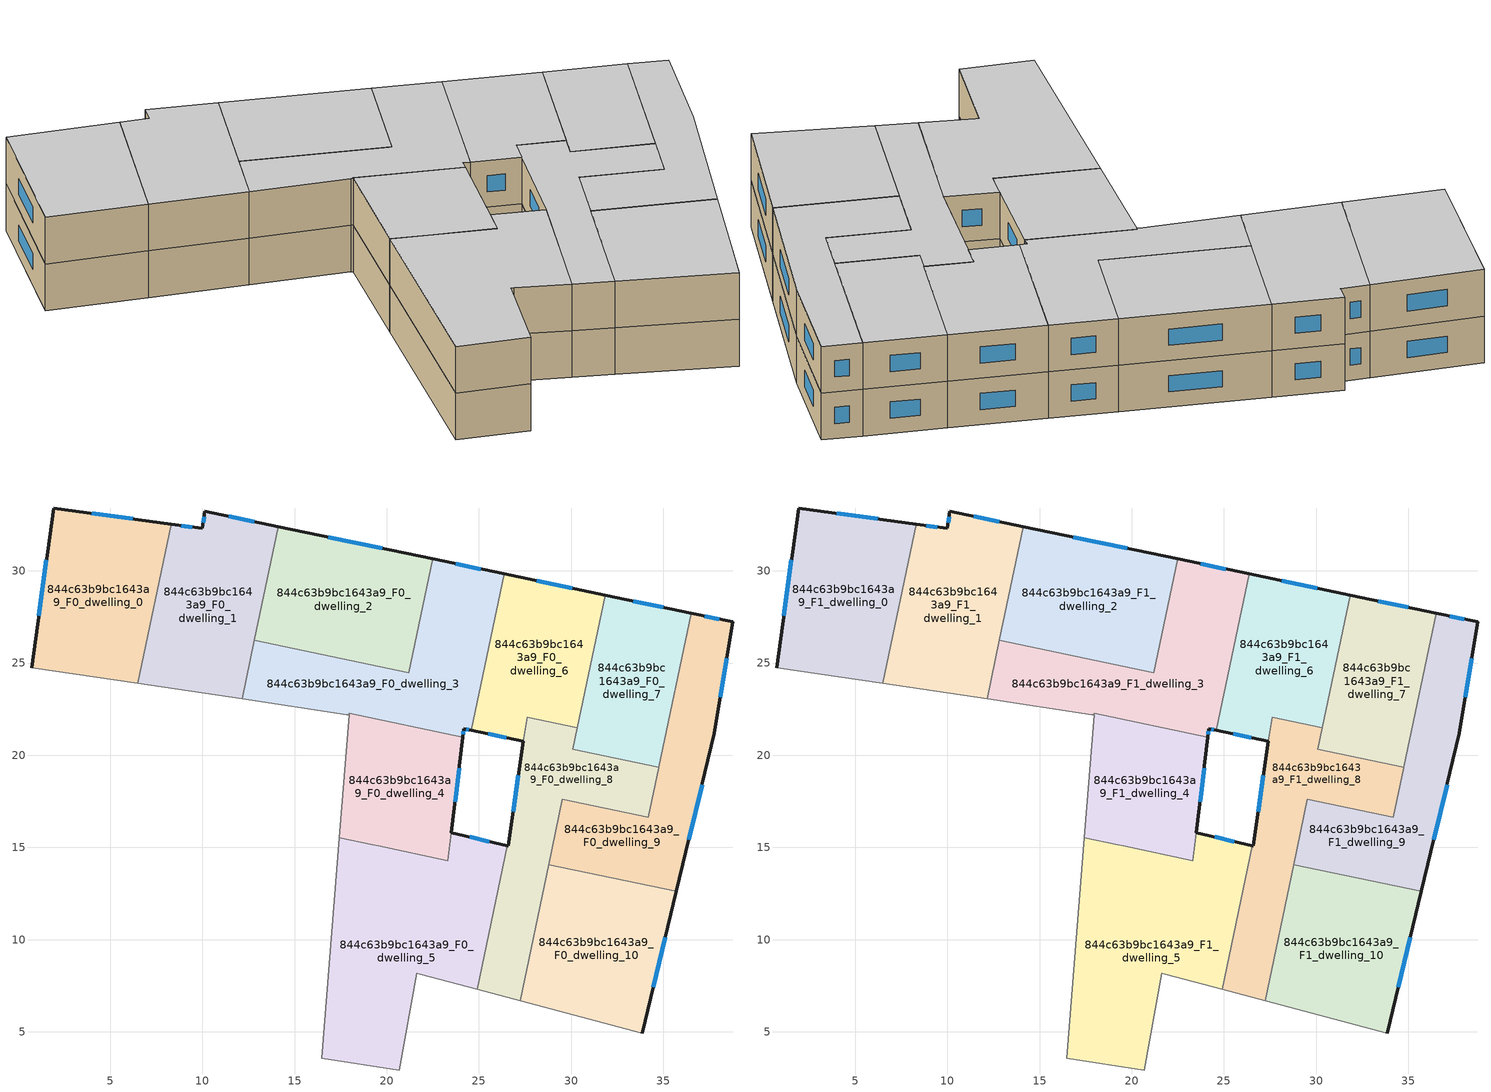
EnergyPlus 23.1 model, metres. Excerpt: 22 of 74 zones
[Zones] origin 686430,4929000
844c63b9bc1643a9_F0_dwelling_0
 floor ground (EU_floor_Construction): 8.31,32.53 6.5,23.89 0.74,24.75 1.93,33.41 z0
 wall outside (EU_wall_Construction): 8.31,32.53 1.93,33.41 0.74,24.75 z0:3
 wall to 844c63b9bc1643a9_F0_dwelling_1 (EU_wall_Construction): 6.5,23.89 8.31,32.53 z0:3
 wall adiabatic (EU_wall_Construction): 0.74,24.75 6.5,23.89 z0:3
 window (EU_Window_Construction): 1.54,30.59 1.12,27.57 / 6.24,32.82 4,33.12 z0.98:2.02
844c63b9bc1643a9_F0_dwelling_1
 floor ground (EU_floor_Construction): 14.12,32.4 12.16,23.05 6.5,23.89 8.31,32.53 10.01,32.3 10.14,33.24 z0
 wall outside (EU_wall_Construction): 14.12,32.4 10.14,33.24 10.01,32.3 8.31,32.53 z0:3
 wall adiabatic (EU_wall_Construction): 6.5,23.89 12.16,23.05 z0:3
 wall to 844c63b9bc1643a9_F0_dwelling_2 (EU_wall_Construction): 12.83,26.24 14.12,32.4 z0:3
 wall to 844c63b9bc1643a9_F0_dwelling_3 (EU_wall_Construction): 12.16,23.05 12.83,26.24 z0:3
 window (EU_Window_Construction): 10.1,32.93 10.05,32.61 / 12.83,32.68 11.43,32.97 / 9.46,32.38 8.86,32.46 z0.98:2.02
844c63b9bc1643a9_F0_dwelling_10
 floor ground (EU_floor_Construction): 35.71,12.62 33.86,4.93 27.23,6.69 28.78,14.07 z0
 wall outside (EU_wall_Construction): 33.86,4.93 35.71,12.62 z0:3
 wall to 844c63b9bc1643a9_F0_dwelling_9 (EU_wall_Construction): 35.71,12.62 28.78,14.07 z0:3
 wall adiabatic (EU_wall_Construction): 27.23,6.69 33.86,4.93 z0:3
 wall to 844c63b9bc1643a9_F0_dwelling_8 (EU_wall_Construction): 28.78,14.07 27.23,6.69 z0:3
 window (EU_Window_Construction): 34.46,7.43 35.11,10.12 z0.98:2.02
844c63b9bc1643a9_F0_dwelling_2
 floor ground (EU_floor_Construction): 22.49,30.65 21.2,24.49 12.83,26.24 14.12,32.4 z0
 wall outside (EU_wall_Construction): 22.49,30.65 14.12,32.4 z0:3
 wall to 844c63b9bc1643a9_F0_dwelling_3 (EU_wall_Construction): 12.83,26.24 21.2,24.49 22.49,30.65 z0:3
 window (EU_Window_Construction): 19.77,31.22 16.84,31.83 z0.98:2.02
844c63b9bc1643a9_F0_dwelling_3
 floor ground (EU_floor_Construction): 26.36,29.83 24.58,21.36 24.18,21.44 24.12,20.98 17.97,22.27 17.97,22.19 17.84,22.21 12.16,23.05 12.83,26.24 21.2,24.49 22.49,30.65 z0
 wall outside (EU_wall_Construction): 26.36,29.83 22.49,30.65 / 24.12,20.98 24.18,21.44 24.58,21.36 z0:3
 wall to 844c63b9bc1643a9_F0_dwelling_6 (EU_wall_Construction): 24.58,21.36 26.36,29.83 z0:3
 wall to 844c63b9bc1643a9_F0_dwelling_4 (EU_wall_Construction): 17.97,22.19 17.97,22.27 / 17.98,22.27 24.12,20.98 z0:3
 wall adiabatic (EU_wall_Construction): 12.16,23.05 17.84,22.21 17.97,22.19 z0:3
 window (EU_Window_Construction): 25.1,30.1 23.75,30.38 / 24.31,21.41 24.45,21.38 / 24.14,21.13 24.16,21.29 z0.98:2.02
844c63b9bc1643a9_F0_dwelling_4
 floor ground (EU_floor_Construction): 24.12,20.98 23.51,15.8 23.32,14.29 19.54,15.09 19.24,15.15 17.43,15.53 17.97,22.18 17.97,22.27 z0
 wall outside (EU_wall_Construction): 23.51,15.8 24.12,20.98 z0:3
 wall to 844c63b9bc1643a9_F0_dwelling_5 (EU_wall_Construction): 17.43,15.53 19.24,15.15 19.54,15.09 23.32,14.29 23.5,15.8 z0:3
 wall adiabatic (EU_wall_Construction): 17.97,22.18 17.43,15.53 z0:3
 window (EU_Window_Construction): 23.71,17.49 23.92,19.3 z0.98:2.02
844c63b9bc1643a9_F0_dwelling_5
 floor ground (EU_floor_Construction): 26.54,15.09 24.9,7.3 21.81,8.12 21.63,8.17 20.68,2.93 16.48,3.57 17.44,15.53 19.24,15.15 19.54,15.09 23.32,14.29 23.51,15.8 z0
 wall outside (EU_wall_Construction): 26.54,15.09 23.51,15.8 z0:3
 wall adiabatic (EU_wall_Construction): 17.44,15.53 16.48,3.57 20.68,2.93 21.63,8.17 21.81,8.12 24.9,7.3 z0:3
 wall to 844c63b9bc1643a9_F0_dwelling_8 (EU_wall_Construction): 24.9,7.3 26.54,15.09 z0:3
 window (EU_Window_Construction): 25.55,15.32 24.49,15.57 z0.98:2.02
844c63b9bc1643a9_F0_dwelling_6
 floor ground (EU_floor_Construction): 31.85,28.68 30.34,21.5 27.61,22.07 27.42,20.76 24.58,21.36 26.36,29.83 z0
 wall outside (EU_wall_Construction): 31.85,28.68 26.36,29.83 / 24.58,21.36 27.42,20.76 z0:3
 wall to 844c63b9bc1643a9_F0_dwelling_8 (EU_wall_Construction): 27.42,20.76 27.61,22.07 30.34,21.5 z0:3
 wall to 844c63b9bc1643a9_F0_dwelling_7 (EU_wall_Construction): 30.34,21.5 31.85,28.68 z0:3
 window (EU_Window_Construction): 30.06,29.06 28.15,29.46 / 25.51,21.16 26.5,20.95 z0.98:2.02
844c63b9bc1643a9_F0_dwelling_7
 floor ground (EU_floor_Construction): 36.51,27.71 34.75,19.34 30.1,20.32 30.34,21.5 31.85,28.68 z0
 wall outside (EU_wall_Construction): 36.51,27.71 31.85,28.68 z0:3
 wall to 844c63b9bc1643a9_F0_dwelling_8 (EU_wall_Construction): 30.34,21.5 30.1,20.32 34.75,19.34 z0:3
 wall to 844c63b9bc1643a9_F0_dwelling_9 (EU_wall_Construction): 34.75,19.34 36.51,27.71 z0:3
 window (EU_Window_Construction): 34.99,28.02 33.36,28.37 z0.98:2.02
844c63b9bc1643a9_F0_dwelling_8
 floor ground (EU_floor_Construction): 34.75,19.34 34.19,16.64 29.53,17.62 27.23,6.69 24.9,7.3 26.54,15.09 26.59,15.08 27.61,22.07 30.34,21.5 30.1,20.32 z0
 wall outside (EU_wall_Construction): 27.42,20.75 26.59,15.08 26.54,15.09 z0:3
 wall to 844c63b9bc1643a9_F0_dwelling_9 (EU_wall_Construction): 28.78,14.07 29.53,17.62 34.19,16.64 34.75,19.34 z0:3
 wall adiabatic (EU_wall_Construction): 24.9,7.3 27.23,6.69 z0:3
 window (EU_Window_Construction): 27.15,18.91 26.86,16.93 z0.98:2.02
844c63b9bc1643a9_F0_dwelling_9
 floor ground (EU_floor_Construction): 38.78,27.23 37.78,21.19 35.71,12.62 28.78,14.07 29.53,17.62 34.19,16.64 36.51,27.71 z0
 wall outside (EU_wall_Construction): 35.71,12.62 37.78,21.19 38.78,27.23 36.51,27.71 z0:3
 window (EU_Window_Construction): 38.04,27.38 37.25,27.55 / 38.1,23.15 38.45,25.26 / 36.38,15.41 37.11,18.4 z0.98:2.02
844c63b9bc1643a9_F1_dwelling_0
 floor to 844c63b9bc1643a9_F0_dwelling_0 (EU_floor_Construction): 8.31,32.53 6.5,23.89 0.74,24.75 1.93,33.41 z3
 wall outside (EU_wall_Construction): 8.31,32.53 1.93,33.41 0.74,24.75 z3:6
 wall to 844c63b9bc1643a9_F1_dwelling_1 (EU_wall_Construction): 6.5,23.89 8.31,32.53 z3:6
 wall adiabatic (EU_wall_Construction): 0.74,24.75 6.5,23.89 z3:6
 window (EU_Window_Construction): 1.54,30.59 1.12,27.57 / 6.24,32.82 4,33.12 z3.98:5.02
 ceiling to 844c63b9bc1643a9_F2_dwelling_0 (EU_floor_Construction): 6.5,23.89 8.31,32.53 1.93,33.41 0.74,24.75 z6
844c63b9bc1643a9_F1_dwelling_1
 floor to 844c63b9bc1643a9_F0_dwelling_1 (EU_floor_Construction): 14.12,32.4 12.16,23.05 6.5,23.89 8.31,32.53 10.01,32.3 10.14,33.24 z3
 wall outside (EU_wall_Construction): 14.12,32.4 10.14,33.24 10.01,32.3 8.31,32.53 z3:6
 wall adiabatic (EU_wall_Construction): 6.5,23.89 12.16,23.05 z3:6
 wall to 844c63b9bc1643a9_F1_dwelling_2 (EU_wall_Construction): 12.83,26.24 14.12,32.4 z3:6
 wall to 844c63b9bc1643a9_F1_dwelling_3 (EU_wall_Construction): 12.16,23.05 12.83,26.24 z3:6
 window (EU_Window_Construction): 10.1,32.93 10.05,32.61 / 12.83,32.68 11.43,32.97 / 9.46,32.38 8.86,32.46 z3.98:5.02
 ceiling to 844c63b9bc1643a9_F2_dwelling_1 (EU_floor_Construction): 12.16,23.05 14.12,32.4 10.14,33.24 10.01,32.3 8.31,32.53 6.5,23.89 z6
844c63b9bc1643a9_F1_dwelling_10
 floor to 844c63b9bc1643a9_F0_dwelling_10 (EU_floor_Construction): 35.71,12.62 33.86,4.93 27.23,6.69 28.78,14.07 z3
 wall outside (EU_wall_Construction): 33.86,4.93 35.71,12.62 z3:6
 wall to 844c63b9bc1643a9_F1_dwelling_9 (EU_wall_Construction): 35.71,12.62 28.78,14.07 z3:6
 wall adiabatic (EU_wall_Construction): 27.23,6.69 33.86,4.93 z3:6
 wall to 844c63b9bc1643a9_F1_dwelling_8 (EU_wall_Construction): 28.78,14.07 27.23,6.69 z3:6
 window (EU_Window_Construction): 34.46,7.43 35.11,10.12 z3.98:5.02
 ceiling to 844c63b9bc1643a9_F2_dwelling_10 (EU_floor_Construction): 33.86,4.93 35.71,12.62 28.78,14.07 27.23,6.69 z6
844c63b9bc1643a9_F1_dwelling_2
 floor to 844c63b9bc1643a9_F0_dwelling_2 (EU_floor_Construction): 22.49,30.65 21.2,24.49 12.83,26.24 14.12,32.4 z3
 wall outside (EU_wall_Construction): 22.49,30.65 14.12,32.4 z3:6
 wall to 844c63b9bc1643a9_F1_dwelling_3 (EU_wall_Construction): 12.83,26.24 21.2,24.49 22.49,30.65 z3:6
 window (EU_Window_Construction): 19.77,31.22 16.84,31.83 z3.98:5.02
 ceiling to 844c63b9bc1643a9_F2_dwelling_2 (EU_floor_Construction): 21.2,24.49 22.49,30.65 14.12,32.4 12.83,26.24 z6
844c63b9bc1643a9_F1_dwelling_3
 floor to 844c63b9bc1643a9_F0_dwelling_3 (EU_floor_Construction): 26.36,29.83 24.58,21.36 24.18,21.44 24.12,20.98 17.97,22.27 17.97,22.19 17.84,22.21 12.16,23.05 12.83,26.24 21.2,24.49 22.49,30.65 z3
 wall outside (EU_wall_Construction): 26.36,29.83 22.49,30.65 / 24.12,20.98 24.18,21.44 24.58,21.36 z3:6
 wall to 844c63b9bc1643a9_F1_dwelling_6 (EU_wall_Construction): 24.58,21.36 26.36,29.83 z3:6
 wall to 844c63b9bc1643a9_F1_dwelling_4 (EU_wall_Construction): 17.97,22.19 17.97,22.27 / 17.98,22.27 24.12,20.98 z3:6
 wall adiabatic (EU_wall_Construction): 12.16,23.05 17.84,22.21 17.97,22.19 z3:6
 window (EU_Window_Construction): 25.1,30.1 23.75,30.38 / 24.31,21.41 24.45,21.38 / 24.14,21.13 24.16,21.29 z3.98:5.02
 ceiling to 844c63b9bc1643a9_F2_dwelling_3 (EU_floor_Construction): 24.58,21.36 26.36,29.83 22.49,30.65 21.2,24.49 12.83,26.24 12.16,23.05 17.84,22.21 17.97,22.19 17.97,22.27 24.12,20.98 24.18,21.44 z6
844c63b9bc1643a9_F1_dwelling_4
 floor to 844c63b9bc1643a9_F0_dwelling_4 (EU_floor_Construction): 24.12,20.98 23.32,14.29 19.54,15.09 19.24,15.15 17.43,15.53 17.97,22.19 17.98,22.27 z3
 wall outside (EU_wall_Construction): 23.51,15.8 24.12,20.98 z3:6
 wall to 844c63b9bc1643a9_F1_dwelling_5 (EU_wall_Construction): 17.43,15.53 19.24,15.15 19.54,15.09 23.32,14.29 23.5,15.8 z3:6
 wall adiabatic (EU_wall_Construction): 17.97,22.18 17.43,15.53 z3:6
 window (EU_Window_Construction): 23.71,17.49 23.92,19.3 z3.98:5.02
 ceiling to 844c63b9bc1643a9_F2_dwelling_4 (EU_floor_Construction): 23.32,14.29 24.12,20.98 17.98,22.27 17.97,22.19 17.43,15.53 19.24,15.15 19.54,15.09 z6
844c63b9bc1643a9_F1_dwelling_5
 floor to 844c63b9bc1643a9_F0_dwelling_5 (EU_floor_Construction): 26.54,15.09 24.9,7.3 21.81,8.12 21.63,8.17 20.68,2.93 16.48,3.57 17.44,15.53 19.24,15.15 19.54,15.09 23.32,14.29 23.51,15.8 z3
 wall outside (EU_wall_Construction): 26.54,15.09 23.51,15.8 z3:6
 wall adiabatic (EU_wall_Construction): 17.44,15.53 16.48,3.57 20.68,2.93 21.63,8.17 21.81,8.12 24.9,7.3 z3:6
 wall to 844c63b9bc1643a9_F1_dwelling_8 (EU_wall_Construction): 24.9,7.3 26.54,15.09 z3:6
 window (EU_Window_Construction): 25.55,15.32 24.49,15.57 z3.98:5.02
 ceiling to 844c63b9bc1643a9_F2_dwelling_5 (EU_floor_Construction): 24.9,7.3 26.54,15.09 23.51,15.8 23.32,14.29 19.54,15.09 19.24,15.15 17.44,15.53 16.48,3.57 20.68,2.93 21.63,8.17 21.81,8.12 z6
844c63b9bc1643a9_F1_dwelling_6
 floor to 844c63b9bc1643a9_F0_dwelling_6 (EU_floor_Construction): 31.85,28.68 30.34,21.5 27.61,22.07 27.42,20.76 24.58,21.36 26.36,29.83 z3
 wall outside (EU_wall_Construction): 31.85,28.68 26.36,29.83 / 24.58,21.36 27.42,20.76 z3:6
 wall to 844c63b9bc1643a9_F1_dwelling_8 (EU_wall_Construction): 27.42,20.76 27.61,22.07 30.34,21.5 z3:6
 wall to 844c63b9bc1643a9_F1_dwelling_7 (EU_wall_Construction): 30.34,21.5 31.85,28.68 z3:6
 window (EU_Window_Construction): 30.06,29.06 28.15,29.46 / 25.51,21.16 26.5,20.95 z3.98:5.02
 ceiling to 844c63b9bc1643a9_F2_dwelling_6 (EU_floor_Construction): 30.34,21.5 31.85,28.68 26.36,29.83 24.58,21.36 27.42,20.76 27.61,22.07 z6
844c63b9bc1643a9_F1_dwelling_7
 floor to 844c63b9bc1643a9_F0_dwelling_7 (EU_floor_Construction): 36.51,27.71 34.75,19.34 30.1,20.32 30.34,21.5 31.85,28.68 z3
 wall outside (EU_wall_Construction): 36.51,27.71 31.85,28.68 z3:6
 wall to 844c63b9bc1643a9_F1_dwelling_8 (EU_wall_Construction): 30.34,21.5 30.1,20.32 34.75,19.34 z3:6
 wall to 844c63b9bc1643a9_F1_dwelling_9 (EU_wall_Construction): 34.75,19.34 36.51,27.71 z3:6
 window (EU_Window_Construction): 34.99,28.02 33.36,28.37 z3.98:5.02
 ceiling to 844c63b9bc1643a9_F2_dwelling_7 (EU_floor_Construction): 34.75,19.34 36.51,27.71 31.85,28.68 30.34,21.5 30.1,20.32 z6
844c63b9bc1643a9_F1_dwelling_8
 floor to 844c63b9bc1643a9_F0_dwelling_8 (EU_floor_Construction): 34.75,19.34 34.19,16.64 29.53,17.62 27.23,6.69 24.9,7.3 26.54,15.09 26.59,15.08 27.42,20.76 27.61,22.07 30.34,21.49 30.1,20.32 z3
 wall outside (EU_wall_Construction): 27.42,20.75 26.59,15.08 26.54,15.09 z3:6
 wall to 844c63b9bc1643a9_F1_dwelling_9 (EU_wall_Construction): 28.78,14.07 29.53,17.62 34.19,16.64 34.75,19.34 z3:6
 wall adiabatic (EU_wall_Construction): 24.9,7.3 27.23,6.69 z3:6
 window (EU_Window_Construction): 27.15,18.91 26.86,16.93 z3.98:5.02
 ceiling to 844c63b9bc1643a9_F2_dwelling_8 (EU_floor_Construction): 27.23,6.69 29.53,17.62 34.19,16.64 34.75,19.34 30.1,20.32 30.34,21.5 27.61,22.07 27.42,20.75 26.59,15.08 26.54,15.09 24.9,7.3 z6
844c63b9bc1643a9_F1_dwelling_9
 floor to 844c63b9bc1643a9_F0_dwelling_9 (EU_floor_Construction): 38.78,27.23 37.78,21.19 35.71,12.62 28.78,14.07 29.53,17.62 34.19,16.64 36.51,27.71 z3
 wall outside (EU_wall_Construction): 35.71,12.62 37.78,21.19 38.78,27.23 36.51,27.71 z3:6
 window (EU_Window_Construction): 38.04,27.38 37.25,27.55 / 38.1,23.15 38.45,25.26 / 36.38,15.41 37.11,18.4 z3.98:5.02
 ceiling to 844c63b9bc1643a9_F2_dwelling_9 (EU_floor_Construction): 35.71,12.62 37.78,21.19 38.78,27.23 36.51,27.71 34.19,16.64 29.53,17.62 28.78,14.07 z6
[Building]
EU S2 Campaign: North Axis=0; Terrain=City; Solar Distribution=FullExterior
[Site:Location]
Bologna: Latitude=44.5; Longitude=11.25; Time Zone=1; Elevation=37
[SizingPeriod:WeatherFileDays]
AnnualSizingPeriod: Begin Month=1; Begin Day of Month=1; End Month=12; End Day of Month=31; Day of Week for Start Day=Monday; Use Weather File Daylight Saving Period=No; Use Weather File Rain and Snow Indicators=No
[MATERIAL]
EU_InternalMass_Material: Roughness=MediumRough; Thickness=0.1; Conductivity=1; Density=1800; Specific Heat=900; Thermal Absorptance=0.9; Solar Absorptance=0.7; Visible Absorptance=0.7
[MATERIAL:NOMASS] Roughness=MediumRough; Thermal Absorptance=0.9; Solar Absorptance=0.7; Visible Absorptance=0.7
Name | Thermal Resistance
EU_wall_NoMass | 0.905828
EU_floor_NoMass | 0.67114
[WINDOWMATERIAL:SIMPLEGLAZINGSYSTEM]
EU_Window_SimpleGlazing: UFactor=4.52486; Solar Heat Gain Coefficient=0.85; Visible Transmittance=0.85
[CONSTRUCTION]
EU_wall_Construction: EU_wall_NoMass
EU_floor_Construction: EU_floor_NoMass
EU_Window_Construction: EU_Window_SimpleGlazing
EU_InternalMass_Construction: EU_InternalMass_Material
[ZONE] Type=1; Multiplier=1; Ceiling Height=autocalculate; Floor Area=autocalculate; Part of Total Floor Area=Yes
Name | Volume
844c63b9bc1643a9_F0_dwelling_0; 844c63b9bc1643a9_F1_dwelling_0 | 161.502
844c63b9bc1643a9_F0_dwelling_1; 844c63b9bc1643a9_F1_dwelling_1 | 161.514
844c63b9bc1643a9_F0_dwelling_10; 844c63b9bc1643a9_F1_dwelling_10 | 161.509
844c63b9bc1643a9_F0_dwelling_2; 844c63b9bc1643a9_F1_dwelling_2 | 161.512
844c63b9bc1643a9_F0_dwelling_3; 844c63b9bc1643a9_F1_dwelling_3 | 184.959
844c63b9bc1643a9_F0_dwelling_4 | 123.806
844c63b9bc1643a9_F1_dwelling_4 | 123.781
844c63b9bc1643a9_F0_dwelling_5; 844c63b9bc1643a9_F1_dwelling_5 | 251.881
844c63b9bc1643a9_F0_dwelling_6; 844c63b9bc1643a9_F1_dwelling_6 | 134.736
844c63b9bc1643a9_F0_dwelling_7; 844c63b9bc1643a9_F1_dwelling_7 | 122.133
844c63b9bc1643a9_F0_dwelling_8 | 151.54
844c63b9bc1643a9_F1_dwelling_8 | 151.551
844c63b9bc1643a9_F0_dwelling_9; 844c63b9bc1643a9_F1_dwelling_9 | 161.505
[INTERNALMASS] Construction=EU_InternalMass_Construction
Name | Zone or ZoneList | Surface Area
844c63b9bc1643a9_F0_dwelling_0_EU_InternalMass | 844c63b9bc1643a9_F0_dwelling_0 | 53.8338
844c63b9bc1643a9_F0_dwelling_1_EU_InternalMass | 844c63b9bc1643a9_F0_dwelling_1 | 53.838
844c63b9bc1643a9_F0_dwelling_2_EU_InternalMass | 844c63b9bc1643a9_F0_dwelling_2 | 53.8394
844c63b9bc1643a9_F0_dwelling_3_EU_InternalMass | 844c63b9bc1643a9_F0_dwelling_3 | 61.6538
844c63b9bc1643a9_F0_dwelling_4_EU_InternalMass | 844c63b9bc1643a9_F0_dwelling_4 | 41.2676
844c63b9bc1643a9_F0_dwelling_5_EU_InternalMass | 844c63b9bc1643a9_F0_dwelling_5 | 83.9571
844c63b9bc1643a9_F0_dwelling_6_EU_InternalMass | 844c63b9bc1643a9_F0_dwelling_6 | 44.9112
844c63b9bc1643a9_F0_dwelling_7_EU_InternalMass | 844c63b9bc1643a9_F0_dwelling_7 | 40.7075
844c63b9bc1643a9_F0_dwelling_8_EU_InternalMass | 844c63b9bc1643a9_F0_dwelling_8 | 50.5172
844c63b9bc1643a9_F0_dwelling_9_EU_InternalMass | 844c63b9bc1643a9_F0_dwelling_9 | 53.8388
844c63b9bc1643a9_F0_dwelling_10_EU_InternalMass | 844c63b9bc1643a9_F0_dwelling_10 | 53.8377
844c63b9bc1643a9_F1_dwelling_0_EU_InternalMass | 844c63b9bc1643a9_F1_dwelling_0 | 53.8338
844c63b9bc1643a9_F1_dwelling_1_EU_InternalMass | 844c63b9bc1643a9_F1_dwelling_1 | 53.838
844c63b9bc1643a9_F1_dwelling_2_EU_InternalMass | 844c63b9bc1643a9_F1_dwelling_2 | 53.8394
844c63b9bc1643a9_F1_dwelling_3_EU_InternalMass | 844c63b9bc1643a9_F1_dwelling_3 | 61.6538
844c63b9bc1643a9_F1_dwelling_4_EU_InternalMass | 844c63b9bc1643a9_F1_dwelling_4 | 41.2676
844c63b9bc1643a9_F1_dwelling_5_EU_InternalMass | 844c63b9bc1643a9_F1_dwelling_5 | 83.9571
844c63b9bc1643a9_F1_dwelling_6_EU_InternalMass | 844c63b9bc1643a9_F1_dwelling_6 | 44.9112
844c63b9bc1643a9_F1_dwelling_7_EU_InternalMass | 844c63b9bc1643a9_F1_dwelling_7 | 40.7075
844c63b9bc1643a9_F1_dwelling_8_EU_InternalMass | 844c63b9bc1643a9_F1_dwelling_8 | 50.5172
844c63b9bc1643a9_F1_dwelling_9_EU_InternalMass | 844c63b9bc1643a9_F1_dwelling_9 | 53.8388
844c63b9bc1643a9_F1_dwelling_10_EU_InternalMass | 844c63b9bc1643a9_F1_dwelling_10 | 53.8377
[OTHEREQUIPMENT] Fuel Type=Electricity; Design Level Calculation Method=Watts/Area; Power per Zone Floor Area=1; Fraction Latent=0; Fraction Radiant=0; Fraction Lost=0; Carbon Dioxide Generation Rate=0; EndUse Subcategory=EU_Step8_InternalGains
Name | Zone or ZoneList or Space or SpaceList | Schedule
EU_Step8_InternalGain_844c63b9bc1643a9_F0_dwelling_0_f000 | 844c63b9bc1643a9_F0_dwelling_0 | EU_Step8_GainSchedule_844c63b9bc1643a9_F0_dwelling_0_f000
EU_Step8_InternalGain_844c63b9bc1643a9_F0_dwelling_1_f000 | 844c63b9bc1643a9_F0_dwelling_1 | EU_Step8_GainSchedule_844c63b9bc1643a9_F0_dwelling_1_f000
EU_Step8_InternalGain_844c63b9bc1643a9_F0_dwelling_2_f000 | 844c63b9bc1643a9_F0_dwelling_2 | EU_Step8_GainSchedule_844c63b9bc1643a9_F0_dwelling_2_f000
EU_Step8_InternalGain_844c63b9bc1643a9_F0_dwelling_3_f000 | 844c63b9bc1643a9_F0_dwelling_3 | EU_Step8_GainSchedule_844c63b9bc1643a9_F0_dwelling_3_f000
EU_Step8_InternalGain_844c63b9bc1643a9_F0_dwelling_4_f000 | 844c63b9bc1643a9_F0_dwelling_4 | EU_Step8_GainSchedule_844c63b9bc1643a9_F0_dwelling_4_f000
EU_Step8_InternalGain_844c63b9bc1643a9_F0_dwelling_5_f000 | 844c63b9bc1643a9_F0_dwelling_5 | EU_Step8_GainSchedule_844c63b9bc1643a9_F0_dwelling_5_f000
EU_Step8_InternalGain_844c63b9bc1643a9_F0_dwelling_6_f000 | 844c63b9bc1643a9_F0_dwelling_6 | EU_Step8_GainSchedule_844c63b9bc1643a9_F0_dwelling_6_f000
EU_Step8_InternalGain_844c63b9bc1643a9_F0_dwelling_7_f000 | 844c63b9bc1643a9_F0_dwelling_7 | EU_Step8_GainSchedule_844c63b9bc1643a9_F0_dwelling_7_f000
EU_Step8_InternalGain_844c63b9bc1643a9_F0_dwelling_8_f000 | 844c63b9bc1643a9_F0_dwelling_8 | EU_Step8_GainSchedule_844c63b9bc1643a9_F0_dwelling_8_f000
EU_Step8_InternalGain_844c63b9bc1643a9_F0_dwelling_9_f000 | 844c63b9bc1643a9_F0_dwelling_9 | EU_Step8_GainSchedule_844c63b9bc1643a9_F0_dwelling_9_f000
EU_Step8_InternalGain_844c63b9bc1643a9_F0_dwelling_10_f000 | 844c63b9bc1643a9_F0_dwelling_10 | EU_Step8_GainSchedule_844c63b9bc1643a9_F0_dwelling_10_f000
EU_Step8_InternalGain_844c63b9bc1643a9_F1_dwelling_0_f000 | 844c63b9bc1643a9_F1_dwelling_0 | EU_Step8_GainSchedule_844c63b9bc1643a9_F1_dwelling_0_f000
EU_Step8_InternalGain_844c63b9bc1643a9_F1_dwelling_1_f000 | 844c63b9bc1643a9_F1_dwelling_1 | EU_Step8_GainSchedule_844c63b9bc1643a9_F1_dwelling_1_f000
EU_Step8_InternalGain_844c63b9bc1643a9_F1_dwelling_2_f000 | 844c63b9bc1643a9_F1_dwelling_2 | EU_Step8_GainSchedule_844c63b9bc1643a9_F1_dwelling_2_f000
EU_Step8_InternalGain_844c63b9bc1643a9_F1_dwelling_3_f000 | 844c63b9bc1643a9_F1_dwelling_3 | EU_Step8_GainSchedule_844c63b9bc1643a9_F1_dwelling_3_f000
EU_Step8_InternalGain_844c63b9bc1643a9_F1_dwelling_4_f000 | 844c63b9bc1643a9_F1_dwelling_4 | EU_Step8_GainSchedule_844c63b9bc1643a9_F1_dwelling_4_f000
EU_Step8_InternalGain_844c63b9bc1643a9_F1_dwelling_5_f000 | 844c63b9bc1643a9_F1_dwelling_5 | EU_Step8_GainSchedule_844c63b9bc1643a9_F1_dwelling_5_f000
EU_Step8_InternalGain_844c63b9bc1643a9_F1_dwelling_6_f000 | 844c63b9bc1643a9_F1_dwelling_6 | EU_Step8_GainSchedule_844c63b9bc1643a9_F1_dwelling_6_f000
EU_Step8_InternalGain_844c63b9bc1643a9_F1_dwelling_7_f000 | 844c63b9bc1643a9_F1_dwelling_7 | EU_Step8_GainSchedule_844c63b9bc1643a9_F1_dwelling_7_f000
EU_Step8_InternalGain_844c63b9bc1643a9_F1_dwelling_8_f000 | 844c63b9bc1643a9_F1_dwelling_8 | EU_Step8_GainSchedule_844c63b9bc1643a9_F1_dwelling_8_f000
EU_Step8_InternalGain_844c63b9bc1643a9_F1_dwelling_9_f000 | 844c63b9bc1643a9_F1_dwelling_9 | EU_Step8_GainSchedule_844c63b9bc1643a9_F1_dwelling_9_f000
EU_Step8_InternalGain_844c63b9bc1643a9_F1_dwelling_10_f000 | 844c63b9bc1643a9_F1_dwelling_10 | EU_Step8_GainSchedule_844c63b9bc1643a9_F1_dwelling_10_f000
[ZONEVENTILATION:DESIGNFLOWRATE] Schedule=EU_AlwaysOn; Design Flow Rate Calculation Method=AirChanges/Hour; Air Changes per Hour=0.73129; Ventilation Type=Natural; Fan Pressure Rise=0; Fan Total Efficiency=1; Constant Term Coefficient=1; Temperature Term Coefficient=0; Velocity Term Coefficient=0; Velocity Squared Term Coefficient=0; Minimum Indoor Temperature=-100; Maximum Indoor Temperature=100; Delta Temperature=-100; Minimum Outdoor Temperature=-100; Maximum Outdoor Temperature=100; Maximum Wind Speed=40
Name | Zone or ZoneList or Space or SpaceList
EU_ConstantAir_844c63b9bc1643a9_F0_dwelling_0 | 844c63b9bc1643a9_F0_dwelling_0
EU_ConstantAir_844c63b9bc1643a9_F0_dwelling_1 | 844c63b9bc1643a9_F0_dwelling_1
EU_ConstantAir_844c63b9bc1643a9_F0_dwelling_2 | 844c63b9bc1643a9_F0_dwelling_2
EU_ConstantAir_844c63b9bc1643a9_F0_dwelling_3 | 844c63b9bc1643a9_F0_dwelling_3
EU_ConstantAir_844c63b9bc1643a9_F0_dwelling_4 | 844c63b9bc1643a9_F0_dwelling_4
EU_ConstantAir_844c63b9bc1643a9_F0_dwelling_5 | 844c63b9bc1643a9_F0_dwelling_5
EU_ConstantAir_844c63b9bc1643a9_F0_dwelling_6 | 844c63b9bc1643a9_F0_dwelling_6
EU_ConstantAir_844c63b9bc1643a9_F0_dwelling_7 | 844c63b9bc1643a9_F0_dwelling_7
EU_ConstantAir_844c63b9bc1643a9_F0_dwelling_8 | 844c63b9bc1643a9_F0_dwelling_8
EU_ConstantAir_844c63b9bc1643a9_F0_dwelling_9 | 844c63b9bc1643a9_F0_dwelling_9
EU_ConstantAir_844c63b9bc1643a9_F0_dwelling_10 | 844c63b9bc1643a9_F0_dwelling_10
EU_ConstantAir_844c63b9bc1643a9_F1_dwelling_0 | 844c63b9bc1643a9_F1_dwelling_0
EU_ConstantAir_844c63b9bc1643a9_F1_dwelling_1 | 844c63b9bc1643a9_F1_dwelling_1
EU_ConstantAir_844c63b9bc1643a9_F1_dwelling_2 | 844c63b9bc1643a9_F1_dwelling_2
EU_ConstantAir_844c63b9bc1643a9_F1_dwelling_3 | 844c63b9bc1643a9_F1_dwelling_3
EU_ConstantAir_844c63b9bc1643a9_F1_dwelling_4 | 844c63b9bc1643a9_F1_dwelling_4
EU_ConstantAir_844c63b9bc1643a9_F1_dwelling_5 | 844c63b9bc1643a9_F1_dwelling_5
EU_ConstantAir_844c63b9bc1643a9_F1_dwelling_6 | 844c63b9bc1643a9_F1_dwelling_6
EU_ConstantAir_844c63b9bc1643a9_F1_dwelling_7 | 844c63b9bc1643a9_F1_dwelling_7
EU_ConstantAir_844c63b9bc1643a9_F1_dwelling_8 | 844c63b9bc1643a9_F1_dwelling_8
EU_ConstantAir_844c63b9bc1643a9_F1_dwelling_9 | 844c63b9bc1643a9_F1_dwelling_9
EU_ConstantAir_844c63b9bc1643a9_F1_dwelling_10 | 844c63b9bc1643a9_F1_dwelling_10
[HVACTEMPLATE:THERMOSTAT] Constant Heating Setpoint=20; Constant Cooling Setpoint=50
EU_HeatOnly_844c63b9bc1643a9_F0_dwelling_0; EU_HeatOnly_844c63b9bc1643a9_F0_dwelling_1; EU_HeatOnly_844c63b9bc1643a9_F0_dwelling_2; EU_HeatOnly_844c63b9bc1643a9_F0_dwelling_3; EU_HeatOnly_844c63b9bc1643a9_F0_dwelling_4; EU_HeatOnly_844c63b9bc1643a9_F0_dwelling_5; EU_HeatOnly_844c63b9bc1643a9_F0_dwelling_6; EU_HeatOnly_844c63b9bc1643a9_F0_dwelling_7; EU_HeatOnly_844c63b9bc1643a9_F0_dwelling_8; EU_HeatOnly_844c63b9bc1643a9_F0_dwelling_9; EU_HeatOnly_844c63b9bc1643a9_F0_dwelling_10; EU_HeatOnly_844c63b9bc1643a9_F1_dwelling_0; EU_HeatOnly_844c63b9bc1643a9_F1_dwelling_1; EU_HeatOnly_844c63b9bc1643a9_F1_dwelling_2; EU_HeatOnly_844c63b9bc1643a9_F1_dwelling_3; EU_HeatOnly_844c63b9bc1643a9_F1_dwelling_4; EU_HeatOnly_844c63b9bc1643a9_F1_dwelling_5; EU_HeatOnly_844c63b9bc1643a9_F1_dwelling_6; EU_HeatOnly_844c63b9bc1643a9_F1_dwelling_7; EU_HeatOnly_844c63b9bc1643a9_F1_dwelling_8; EU_HeatOnly_844c63b9bc1643a9_F1_dwelling_9; EU_HeatOnly_844c63b9bc1643a9_F1_dwelling_10; EU_HeatOnly_844c63b9bc1643a9_F2_dwelling_0; EU_HeatOnly_844c63b9bc1643a9_F2_dwelling_1; EU_HeatOnly_844c63b9bc1643a9_F2_dwelling_2; EU_HeatOnly_844c63b9bc1643a9_F2_dwelling_3; EU_HeatOnly_844c63b9bc1643a9_F2_dwelling_4; EU_HeatOnly_844c63b9bc1643a9_F2_dwelling_5; EU_HeatOnly_844c63b9bc1643a9_F2_dwelling_6; EU_HeatOnly_844c63b9bc1643a9_F2_dwelling_7; EU_HeatOnly_844c63b9bc1643a9_F2_dwelling_8; EU_HeatOnly_844c63b9bc1643a9_F2_dwelling_9; EU_HeatOnly_844c63b9bc1643a9_F2_dwelling_10; EU_HeatOnly_844c63b9bc1643a9_F3_dwelling_0; EU_HeatOnly_844c63b9bc1643a9_F3_dwelling_1; EU_HeatOnly_844c63b9bc1643a9_F3_dwelling_2; EU_HeatOnly_844c63b9bc1643a9_F3_dwelling_3; EU_HeatOnly_844c63b9bc1643a9_F3_dwelling_4; EU_HeatOnly_844c63b9bc1643a9_F3_dwelling_5; EU_HeatOnly_844c63b9bc1643a9_F3_dwelling_6; EU_HeatOnly_844c63b9bc1643a9_F3_dwelling_7; EU_HeatOnly_844c63b9bc1643a9_F3_dwelling_8; EU_HeatOnly_844c63b9bc1643a9_F3_dwelling_9; EU_HeatOnly_844c63b9bc1643a9_F3_dwelling_10; EU_HeatOnly_844c63b9bc1643a9_F4_dwelling_0; EU_HeatOnly_844c63b9bc1643a9_F4_dwelling_1; EU_HeatOnly_844c63b9bc1643a9_F4_dwelling_2; EU_HeatOnly_844c63b9bc1643a9_F4_dwelling_3; EU_HeatOnly_844c63b9bc1643a9_F4_dwelling_4; EU_HeatOnly_844c63b9bc1643a9_F4_dwelling_5; EU_HeatOnly_844c63b9bc1643a9_F4_dwelling_6; EU_HeatOnly_844c63b9bc1643a9_F4_dwelling_7; EU_HeatOnly_844c63b9bc1643a9_F4_dwelling_8; EU_HeatOnly_844c63b9bc1643a9_F4_dwelling_9; EU_HeatOnly_844c63b9bc1643a9_F5_dwelling_0; EU_HeatOnly_844c63b9bc1643a9_F5_dwelling_1; EU_HeatOnly_844c63b9bc1643a9_F5_dwelling_2; EU_HeatOnly_844c63b9bc1643a9_F5_dwelling_3; EU_HeatOnly_844c63b9bc1643a9_F5_dwelling_4; EU_HeatOnly_844c63b9bc1643a9_F5_dwelling_5; EU_HeatOnly_844c63b9bc1643a9_F5_dwelling_6; EU_HeatOnly_844c63b9bc1643a9_F5_dwelling_7; EU_HeatOnly_844c63b9bc1643a9_F5_dwelling_8; EU_HeatOnly_844c63b9bc1643a9_F5_dwelling_9; EU_HeatOnly_844c63b9bc1643a9_F6_dwelling_0; EU_HeatOnly_844c63b9bc1643a9_F6_dwelling_1; EU_HeatOnly_844c63b9bc1643a9_F6_dwelling_2; EU_HeatOnly_844c63b9bc1643a9_F6_dwelling_3; EU_HeatOnly_844c63b9bc1643a9_F6_dwelling_4; EU_HeatOnly_844c63b9bc1643a9_F6_dwelling_5; EU_HeatOnly_844c63b9bc1643a9_F6_dwelling_6; EU_HeatOnly_844c63b9bc1643a9_F6_dwelling_7; EU_HeatOnly_844c63b9bc1643a9_F6_dwelling_8; EU_HeatOnly_844c63b9bc1643a9_F6_dwelling_9
[HVACTEMPLATE:ZONE:IDEALLOADSAIRSYSTEM] System Availability Schedule=EU_AlwaysOn; Maximum Heating Supply Air Temperature=50; Minimum Cooling Supply Air Temperature=13; Maximum Heating Supply Air Humidity Ratio=0.0156; Minimum Cooling Supply Air Humidity Ratio=0.0077; Heating Limit=NoLimit; Cooling Limit=NoLimit; Heating Availability Schedule=EU_AlwaysOn; Cooling Availability Schedule=EU_CoolingOff; Dehumidification Control Type=ConstantSensibleHeatRatio; Cooling Sensible Heat Ratio=0.7; Dehumidification Setpoint=60; Humidification Control Type=None; Humidification Setpoint=30; Outdoor Air Method=None; Outdoor Air Flow Rate per Person=0.00944; Outdoor Air Flow Rate per Zone Floor Area=0; Outdoor Air Flow Rate per Zone=0; Demand Controlled Ventilation Type=None; Outdoor Air Economizer Type=NoEconomizer; Heat Recovery Type=None; Sensible Heat Recovery Effectiveness=0.7; Latent Heat Recovery Effectiveness=0.65
Name | Template Thermostat
844c63b9bc1643a9_F0_dwelling_0 | EU_HeatOnly_844c63b9bc1643a9_F0_dwelling_0
844c63b9bc1643a9_F0_dwelling_1 | EU_HeatOnly_844c63b9bc1643a9_F0_dwelling_1
844c63b9bc1643a9_F0_dwelling_2 | EU_HeatOnly_844c63b9bc1643a9_F0_dwelling_2
844c63b9bc1643a9_F0_dwelling_3 | EU_HeatOnly_844c63b9bc1643a9_F0_dwelling_3
844c63b9bc1643a9_F0_dwelling_4 | EU_HeatOnly_844c63b9bc1643a9_F0_dwelling_4
844c63b9bc1643a9_F0_dwelling_5 | EU_HeatOnly_844c63b9bc1643a9_F0_dwelling_5
844c63b9bc1643a9_F0_dwelling_6 | EU_HeatOnly_844c63b9bc1643a9_F0_dwelling_6
844c63b9bc1643a9_F0_dwelling_7 | EU_HeatOnly_844c63b9bc1643a9_F0_dwelling_7
844c63b9bc1643a9_F0_dwelling_8 | EU_HeatOnly_844c63b9bc1643a9_F0_dwelling_8
844c63b9bc1643a9_F0_dwelling_9 | EU_HeatOnly_844c63b9bc1643a9_F0_dwelling_9
844c63b9bc1643a9_F0_dwelling_10 | EU_HeatOnly_844c63b9bc1643a9_F0_dwelling_10
844c63b9bc1643a9_F1_dwelling_0 | EU_HeatOnly_844c63b9bc1643a9_F1_dwelling_0
844c63b9bc1643a9_F1_dwelling_1 | EU_HeatOnly_844c63b9bc1643a9_F1_dwelling_1
844c63b9bc1643a9_F1_dwelling_2 | EU_HeatOnly_844c63b9bc1643a9_F1_dwelling_2
844c63b9bc1643a9_F1_dwelling_3 | EU_HeatOnly_844c63b9bc1643a9_F1_dwelling_3
844c63b9bc1643a9_F1_dwelling_4 | EU_HeatOnly_844c63b9bc1643a9_F1_dwelling_4
844c63b9bc1643a9_F1_dwelling_5 | EU_HeatOnly_844c63b9bc1643a9_F1_dwelling_5
844c63b9bc1643a9_F1_dwelling_6 | EU_HeatOnly_844c63b9bc1643a9_F1_dwelling_6
844c63b9bc1643a9_F1_dwelling_7 | EU_HeatOnly_844c63b9bc1643a9_F1_dwelling_7
844c63b9bc1643a9_F1_dwelling_8 | EU_HeatOnly_844c63b9bc1643a9_F1_dwelling_8
844c63b9bc1643a9_F1_dwelling_9 | EU_HeatOnly_844c63b9bc1643a9_F1_dwelling_9
844c63b9bc1643a9_F1_dwelling_10 | EU_HeatOnly_844c63b9bc1643a9_F1_dwelling_10
[SIZING:ZONE] Zone Cooling Design Supply Air Temperature Input Method=SupplyAirTemperature; Zone Cooling Design Supply Air Temperature=13; Zone Heating Design Supply Air Temperature Input Method=SupplyAirTemperature; Zone Heating Design Supply Air Temperature=50; Zone Cooling Design Supply Air Humidity Ratio=0.008; Zone Heating Design Supply Air Humidity Ratio=0.008; Cooling Design Air Flow Method=DesignDay; Cooling Design Air Flow Rate=0; Cooling Minimum Air Flow per Zone Floor Area=0.000762; Cooling Minimum Air Flow=0; Cooling Minimum Air Flow Fraction=0.2; Heating Design Air Flow Method=DesignDay; Heating Design Air Flow Rate=0; Heating Maximum Air Flow per Zone Floor Area=0.002032; Heating Maximum Air Flow=0.141576; Heating Maximum Air Flow Fraction=0.3; Account for Dedicated Outdoor Air System=No; Dedicated Outdoor Air System Control Strategy=NeutralSupplyAir; Dedicated Outdoor Air Low Setpoint Temperature for Design=autosize; Dedicated Outdoor Air High Setpoint Temperature for Design=autosize; Zone Load Sizing Method=Sensible Load Only No Latent Load; Zone Latent Cooling Design Supply Air Humidity Ratio Input Method=HumidityRatioDifference; Zone Cooling Design Supply Air Humidity Ratio Difference=0.005; Zone Latent Heating Design Supply Air Humidity Ratio Input Method=HumidityRatioDifference; Zone Humidification Design Supply Air Humidity Ratio Difference=0.005
844c63b9bc1643a9_F0_dwelling_0; 844c63b9bc1643a9_F0_dwelling_1; 844c63b9bc1643a9_F0_dwelling_2; 844c63b9bc1643a9_F0_dwelling_3; 844c63b9bc1643a9_F0_dwelling_4; 844c63b9bc1643a9_F0_dwelling_5; 844c63b9bc1643a9_F0_dwelling_6; 844c63b9bc1643a9_F0_dwelling_7; 844c63b9bc1643a9_F0_dwelling_8; 844c63b9bc1643a9_F0_dwelling_9; 844c63b9bc1643a9_F0_dwelling_10; 844c63b9bc1643a9_F1_dwelling_0; 844c63b9bc1643a9_F1_dwelling_1; 844c63b9bc1643a9_F1_dwelling_2; 844c63b9bc1643a9_F1_dwelling_3; 844c63b9bc1643a9_F1_dwelling_4; 844c63b9bc1643a9_F1_dwelling_5; 844c63b9bc1643a9_F1_dwelling_6; 844c63b9bc1643a9_F1_dwelling_7; 844c63b9bc1643a9_F1_dwelling_8; 844c63b9bc1643a9_F1_dwelling_9; 844c63b9bc1643a9_F1_dwelling_10
[SCHEDULE:CONSTANT]
Name | Hourly Value
EU_AlwaysOn | 1
EU_CoolingOff | 0
[SCHEDULE:FILE] Column Number=1; Rows to Skip at Top=0; Number of Hours of Data=8760; Column Separator=Comma; Interpolate to Timestep=No; Minutes per Item=60; Adjust Schedule for Daylight Savings=Yes
Name | File
EU_Step8_GainSchedule_844c63b9bc1643a9_F0_dwelling_0_f000 | ../../schedules/844c63b9bc1643a9/844c63b9bc1643a9_F0_dwelling_0_f000_gain.csv
EU_Step8_GainSchedule_844c63b9bc1643a9_F0_dwelling_1_f000 | ../../schedules/844c63b9bc1643a9/844c63b9bc1643a9_F0_dwelling_1_f000_gain.csv
EU_Step8_GainSchedule_844c63b9bc1643a9_F0_dwelling_2_f000 | ../../schedules/844c63b9bc1643a9/844c63b9bc1643a9_F0_dwelling_2_f000_gain.csv
EU_Step8_GainSchedule_844c63b9bc1643a9_F0_dwelling_3_f000 | ../../schedules/844c63b9bc1643a9/844c63b9bc1643a9_F0_dwelling_3_f000_gain.csv
EU_Step8_GainSchedule_844c63b9bc1643a9_F0_dwelling_4_f000 | ../../schedules/844c63b9bc1643a9/844c63b9bc1643a9_F0_dwelling_4_f000_gain.csv
EU_Step8_GainSchedule_844c63b9bc1643a9_F0_dwelling_5_f000 | ../../schedules/844c63b9bc1643a9/844c63b9bc1643a9_F0_dwelling_5_f000_gain.csv
EU_Step8_GainSchedule_844c63b9bc1643a9_F0_dwelling_6_f000 | ../../schedules/844c63b9bc1643a9/844c63b9bc1643a9_F0_dwelling_6_f000_gain.csv
EU_Step8_GainSchedule_844c63b9bc1643a9_F0_dwelling_7_f000 | ../../schedules/844c63b9bc1643a9/844c63b9bc1643a9_F0_dwelling_7_f000_gain.csv
EU_Step8_GainSchedule_844c63b9bc1643a9_F0_dwelling_8_f000 | ../../schedules/844c63b9bc1643a9/844c63b9bc1643a9_F0_dwelling_8_f000_gain.csv
EU_Step8_GainSchedule_844c63b9bc1643a9_F0_dwelling_9_f000 | ../../schedules/844c63b9bc1643a9/844c63b9bc1643a9_F0_dwelling_9_f000_gain.csv
EU_Step8_GainSchedule_844c63b9bc1643a9_F0_dwelling_10_f000 | ../../schedules/844c63b9bc1643a9/844c63b9bc1643a9_F0_dwelling_10_f000_gain.csv
EU_Step8_GainSchedule_844c63b9bc1643a9_F1_dwelling_0_f000 | ../../schedules/844c63b9bc1643a9/844c63b9bc1643a9_F1_dwelling_0_f000_gain.csv
EU_Step8_GainSchedule_844c63b9bc1643a9_F1_dwelling_1_f000 | ../../schedules/844c63b9bc1643a9/844c63b9bc1643a9_F1_dwelling_1_f000_gain.csv
EU_Step8_GainSchedule_844c63b9bc1643a9_F1_dwelling_2_f000 | ../../schedules/844c63b9bc1643a9/844c63b9bc1643a9_F1_dwelling_2_f000_gain.csv
EU_Step8_GainSchedule_844c63b9bc1643a9_F1_dwelling_3_f000 | ../../schedules/844c63b9bc1643a9/844c63b9bc1643a9_F1_dwelling_3_f000_gain.csv
EU_Step8_GainSchedule_844c63b9bc1643a9_F1_dwelling_4_f000 | ../../schedules/844c63b9bc1643a9/844c63b9bc1643a9_F1_dwelling_4_f000_gain.csv
EU_Step8_GainSchedule_844c63b9bc1643a9_F1_dwelling_5_f000 | ../../schedules/844c63b9bc1643a9/844c63b9bc1643a9_F1_dwelling_5_f000_gain.csv
EU_Step8_GainSchedule_844c63b9bc1643a9_F1_dwelling_6_f000 | ../../schedules/844c63b9bc1643a9/844c63b9bc1643a9_F1_dwelling_6_f000_gain.csv
EU_Step8_GainSchedule_844c63b9bc1643a9_F1_dwelling_7_f000 | ../../schedules/844c63b9bc1643a9/844c63b9bc1643a9_F1_dwelling_7_f000_gain.csv
EU_Step8_GainSchedule_844c63b9bc1643a9_F1_dwelling_8_f000 | ../../schedules/844c63b9bc1643a9/844c63b9bc1643a9_F1_dwelling_8_f000_gain.csv
EU_Step8_GainSchedule_844c63b9bc1643a9_F1_dwelling_9_f000 | ../../schedules/844c63b9bc1643a9/844c63b9bc1643a9_F1_dwelling_9_f000_gain.csv
EU_Step8_GainSchedule_844c63b9bc1643a9_F1_dwelling_10_f000 | ../../schedules/844c63b9bc1643a9/844c63b9bc1643a9_F1_dwelling_10_f000_gain.csv
